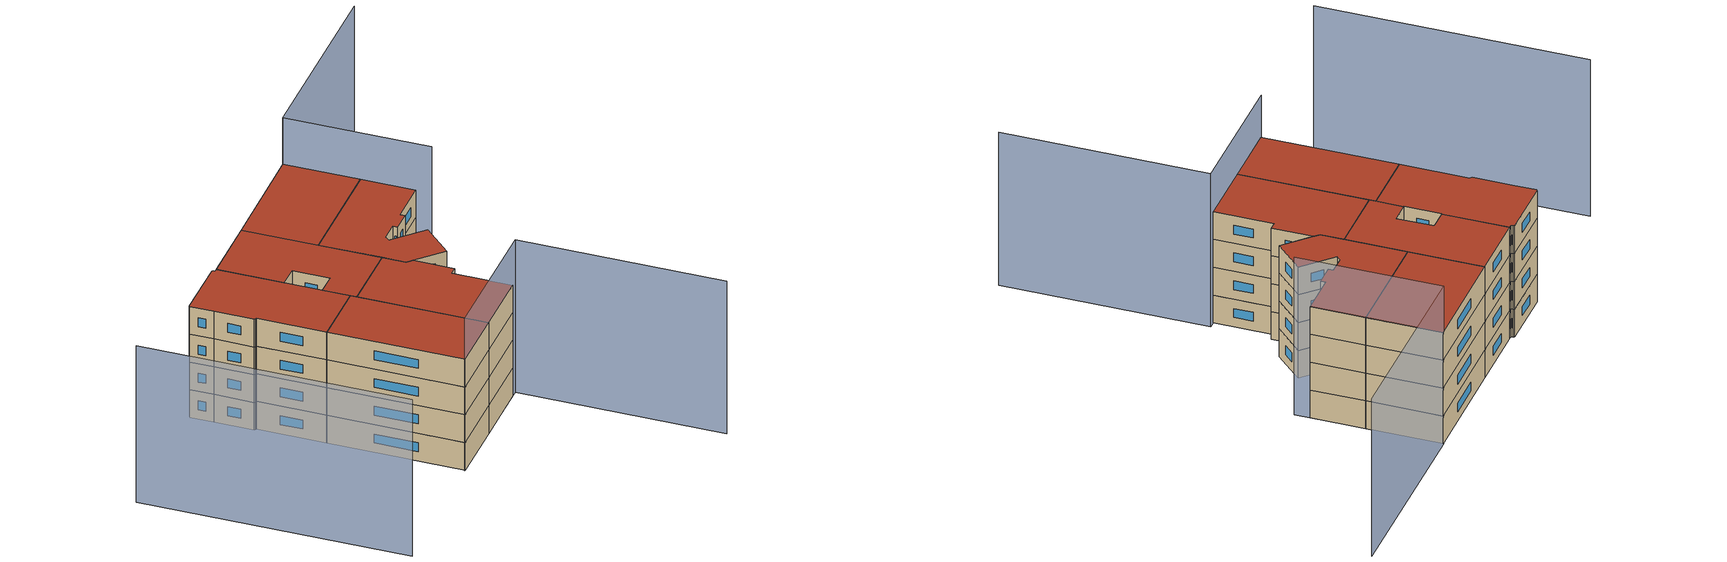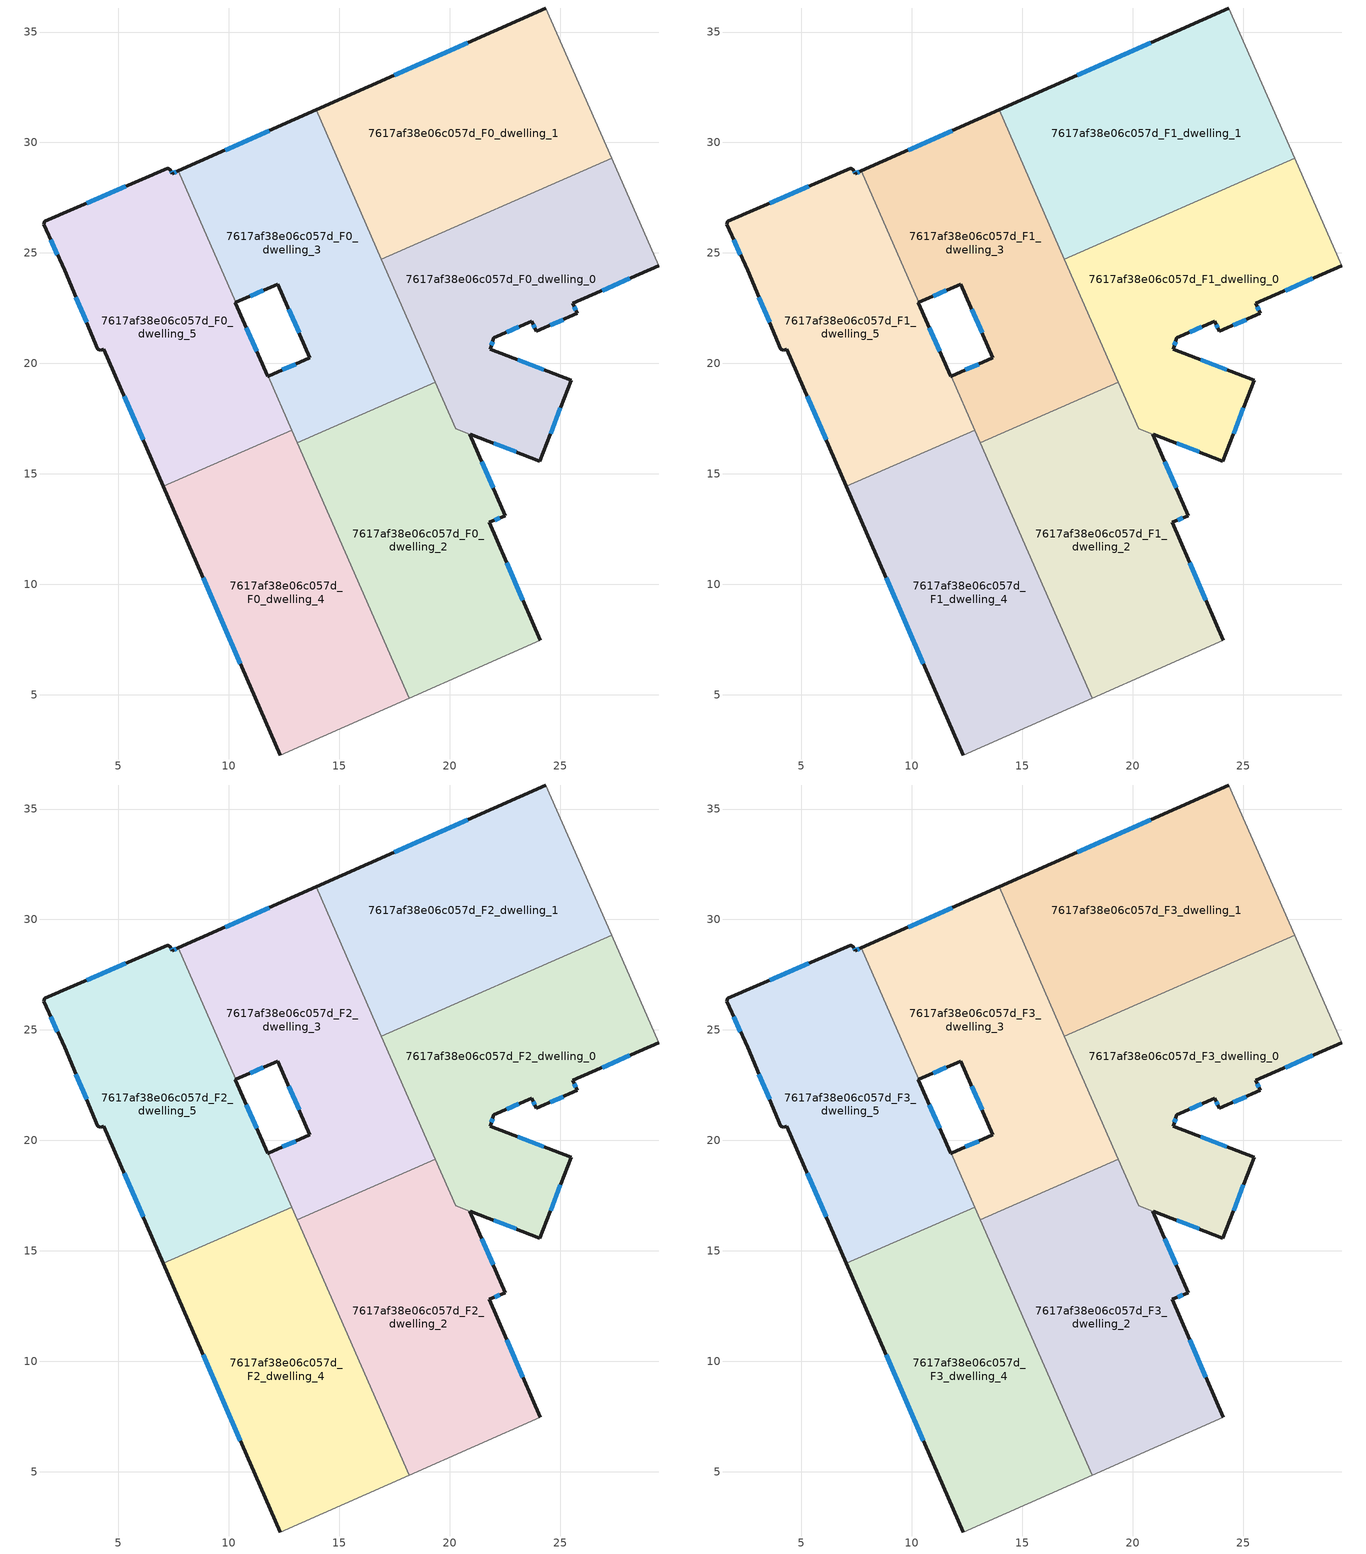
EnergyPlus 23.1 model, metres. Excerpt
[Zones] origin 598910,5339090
7617af38e06c057d_F0_dwelling_0
 floor ground (EU_floor_Construction): 27.34,29.29 29.47,24.43 25.58,22.72 25.78,22.26 23.92,21.45 23.72,21.91 22,21.16 21.84,20.64 25.5,19.24 24.09,15.58 20.28,17.05 16.92,24.72 z0
 wall outside (EU_wall_Construction): 20.93,16.8 24.09,15.58 25.5,19.24 21.84,20.64 22,21.16 23.72,21.91 23.92,21.45 25.78,22.26 25.58,22.72 29.47,24.43 z0:3
 wall adiabatic (EU_wall_Construction): 29.47,24.43 27.34,29.29 z0:3
 wall to 7617af38e06c057d_F0_dwelling_1 (EU_wall_Construction): 27.34,29.29 16.92,24.72 z0:3
 wall to 7617af38e06c057d_F0_dwelling_2 (EU_wall_Construction): 19.36,19.15 20.27,17.05 20.92,16.8 z0:3
 wall to 7617af38e06c057d_F0_dwelling_3 (EU_wall_Construction): 16.92,24.72 19.36,19.15 z0:3
 window (EU_Window_Construction): 26.9,23.3 28.14,23.85 / 25.71,22.42 25.65,22.56 / 24.55,21.73 25.14,21.99 / 23.79,21.75 23.85,21.61 / 22.58,21.41 23.14,21.65 / 21.9,20.82 21.94,20.98 / 24.26,19.72 23.09,20.17 / 24.57,16.83 25.02,18 / 22.01,16.38 23.02,16 z1.02:1.98
7617af38e06c057d_F0_dwelling_1
 floor ground (EU_floor_Construction): 24.36,36.09 27.34,29.29 16.92,24.72 13.96,31.47 z0
 wall outside (EU_wall_Construction): 24.36,36.09 13.96,31.47 z0:3
 wall adiabatic (EU_wall_Construction): 27.34,29.29 24.36,36.09 z0:3
 wall to 7617af38e06c057d_F0_dwelling_3 (EU_wall_Construction): 13.96,31.47 16.92,24.72 z0:3
 window (EU_Window_Construction): 20.82,34.52 17.5,33.04 z1.02:1.98
7617af38e06c057d_F0_dwelling_2
 floor ground (EU_floor_Construction): 20.92,16.8 22.52,13.12 21.79,12.8 24.11,7.47 18.17,4.85 13.11,16.41 19.36,19.14 20.28,17.05 z0
 wall outside (EU_wall_Construction): 24.11,7.47 21.79,12.8 22.52,13.12 20.92,16.8 z0:3
 wall adiabatic (EU_wall_Construction): 18.17,4.85 24.11,7.47 z0:3
 wall to 7617af38e06c057d_F0_dwelling_3 (EU_wall_Construction): 19.36,19.14 13.11,16.41 z0:3
 wall to 7617af38e06c057d_F0_dwelling_4 (EU_wall_Construction): 13.11,16.41 18.17,4.85 z0:3
 window (EU_Window_Construction): 21.97,14.37 21.46,15.55 / 22.04,12.91 22.27,13.01 / 23.32,9.28 22.58,10.99 z1.02:1.98
7617af38e06c057d_F0_dwelling_3
 floor ground (EU_floor_Construction): 13.96,31.47 19.36,19.14 13.11,16.41 11.79,19.43 13.68,20.25 12.22,23.59 10.33,22.76 7.72,28.71 z0
 wall outside (EU_wall_Construction): 10.33,22.76 12.22,23.59 13.68,20.25 11.79,19.43 / 13.96,31.47 7.72,28.71 z0:3
 wall to 7617af38e06c057d_F0_dwelling_5 (EU_wall_Construction): 7.72,28.71 10.33,22.76 / 11.79,19.43 12.86,16.98 z0:3
 wall to 7617af38e06c057d_F0_dwelling_4 (EU_wall_Construction): 12.86,16.98 13.11,16.41 z0:3
 window (EU_Window_Construction): 10.97,23.04 11.58,23.31 / 11.84,30.53 9.84,29.65 / 13.04,19.97 12.43,19.71 / 12.72,22.45 13.19,21.39 z1.02:1.98
7617af38e06c057d_F0_dwelling_4
 floor ground (EU_floor_Construction): 12.85,16.98 18.17,4.85 12.34,2.28 7.05,14.44 z0
 wall outside (EU_wall_Construction): 7.05,14.44 12.34,2.28 z0:3
 wall adiabatic (EU_wall_Construction): 12.34,2.28 18.17,4.85 z0:3
 wall to 7617af38e06c057d_F0_dwelling_5 (EU_wall_Construction): 12.85,16.98 7.05,14.44 z0:3
 window (EU_Window_Construction): 8.85,10.3 10.54,6.42 z1.02:1.98
7617af38e06c057d_F0_dwelling_5
 floor ground (EU_floor_Construction): 7.72,28.71 10.33,22.76 10.31,22.75 11.77,19.42 11.79,19.43 12.85,16.98 7.05,14.44 4.35,20.63 4.22,20.6 4.09,20.65 2.57,24.21 1.64,26.3 1.68,26.43 7.24,28.83 7.37,28.77 7.45,28.59 z0
 wall outside (EU_wall_Construction): 7.72,28.71 7.45,28.59 7.37,28.77 7.24,28.83 1.68,26.43 1.64,26.3 2.57,24.21 4.09,20.65 4.22,20.6 4.35,20.63 7.05,14.44 / 11.79,19.43 11.77,19.42 10.31,22.75 10.33,22.76 z0:3
 window (EU_Window_Construction): 3.09,23 3.57,21.86 / 1.95,25.59 2.26,24.92 / 5.35,28.02 3.57,27.25 / 7.42,28.65 7.4,28.71 / 7.63,28.67 7.54,28.63 / 11.27,20.55 10.81,21.62 / 5.27,18.53 6.13,16.55 z1.02:1.98
7617af38e06c057d_F1_dwelling_0
 floor to 7617af38e06c057d_F0_dwelling_0 (EU_floor_Construction): 27.34,29.29 29.47,24.43 25.58,22.72 25.78,22.26 23.92,21.45 23.72,21.91 22,21.16 21.84,20.64 25.5,19.24 24.09,15.58 20.27,17.05 16.92,24.72 z3
 wall outside (EU_wall_Construction): 20.93,16.8 24.09,15.58 25.5,19.24 21.84,20.64 22,21.16 23.72,21.91 23.92,21.45 25.78,22.26 25.58,22.72 29.47,24.43 z3:6
 wall adiabatic (EU_wall_Construction): 29.47,24.43 27.34,29.29 z3:6
 wall to 7617af38e06c057d_F1_dwelling_1 (EU_wall_Construction): 27.34,29.29 16.92,24.72 z3:6
 wall to 7617af38e06c057d_F1_dwelling_2 (EU_wall_Construction): 19.36,19.15 20.27,17.05 20.92,16.8 z3:6
 wall to 7617af38e06c057d_F1_dwelling_3 (EU_wall_Construction): 16.92,24.72 19.36,19.15 z3:6
 window (EU_Window_Construction): 26.9,23.3 28.14,23.85 / 25.71,22.42 25.65,22.56 / 24.55,21.73 25.14,21.99 / 23.79,21.75 23.85,21.61 / 22.58,21.41 23.14,21.65 / 21.9,20.82 21.94,20.98 / 24.26,19.72 23.09,20.17 / 24.57,16.83 25.02,18 / 22.01,16.38 23.02,16 z4.02:4.98
7617af38e06c057d_F1_dwelling_1
 floor to 7617af38e06c057d_F0_dwelling_1 (EU_floor_Construction): 24.36,36.09 27.34,29.29 16.92,24.72 13.96,31.47 z3
 wall outside (EU_wall_Construction): 24.36,36.09 13.96,31.47 z3:6
 wall adiabatic (EU_wall_Construction): 27.34,29.29 24.36,36.09 z3:6
 wall to 7617af38e06c057d_F1_dwelling_3 (EU_wall_Construction): 13.96,31.47 16.92,24.72 z3:6
 window (EU_Window_Construction): 20.82,34.52 17.5,33.04 z4.02:4.98
7617af38e06c057d_F1_dwelling_2
 floor to 7617af38e06c057d_F0_dwelling_2 (EU_floor_Construction): 20.92,16.8 22.51,13.12 21.79,12.8 24.11,7.47 18.17,4.85 13.11,16.41 19.36,19.14 20.27,17.05 z3
 wall outside (EU_wall_Construction): 24.11,7.47 21.79,12.8 22.52,13.12 20.92,16.8 z3:6
 wall adiabatic (EU_wall_Construction): 18.17,4.85 24.11,7.47 z3:6
 wall to 7617af38e06c057d_F1_dwelling_3 (EU_wall_Construction): 19.36,19.14 13.11,16.41 z3:6
 wall to 7617af38e06c057d_F1_dwelling_4 (EU_wall_Construction): 13.11,16.41 18.17,4.85 z3:6
 window (EU_Window_Construction): 21.97,14.37 21.46,15.55 / 22.04,12.91 22.27,13.01 / 23.32,9.28 22.58,10.99 z4.02:4.98
7617af38e06c057d_F1_dwelling_3
 floor to 7617af38e06c057d_F0_dwelling_3 (EU_floor_Construction): 13.96,31.47 19.36,19.14 13.11,16.41 11.78,19.43 13.68,20.25 12.22,23.59 10.33,22.76 7.72,28.71 z3
 wall outside (EU_wall_Construction): 10.33,22.76 12.22,23.59 13.68,20.25 11.79,19.43 / 13.96,31.47 7.72,28.71 z3:6
 wall to 7617af38e06c057d_F1_dwelling_5 (EU_wall_Construction): 7.72,28.71 10.33,22.76 / 11.79,19.43 12.86,16.98 z3:6
 wall to 7617af38e06c057d_F1_dwelling_4 (EU_wall_Construction): 12.86,16.98 13.11,16.41 z3:6
 window (EU_Window_Construction): 10.97,23.04 11.58,23.31 / 11.84,30.53 9.84,29.65 / 13.04,19.97 12.43,19.71 / 12.72,22.45 13.19,21.39 z4.02:4.98
7617af38e06c057d_F1_dwelling_4
 floor to 7617af38e06c057d_F0_dwelling_4 (EU_floor_Construction): 12.85,16.98 18.17,4.85 12.34,2.28 7.05,14.44 z3
 wall outside (EU_wall_Construction): 7.05,14.44 12.34,2.28 z3:6
 wall adiabatic (EU_wall_Construction): 12.34,2.28 18.17,4.85 z3:6
 wall to 7617af38e06c057d_F1_dwelling_5 (EU_wall_Construction): 12.85,16.98 7.05,14.44 z3:6
 window (EU_Window_Construction): 8.85,10.3 10.54,6.42 z4.02:4.98
7617af38e06c057d_F1_dwelling_5
 floor to 7617af38e06c057d_F0_dwelling_5 (EU_floor_Construction): 7.72,28.71 10.33,22.76 10.31,22.75 11.77,19.42 11.78,19.43 12.85,16.98 7.05,14.44 4.35,20.63 4.22,20.6 4.09,20.65 2.57,24.21 1.63,26.3 1.68,26.43 7.24,28.83 7.37,28.77 7.45,28.59 z3
 wall outside (EU_wall_Construction): 7.72,28.71 7.45,28.59 7.37,28.77 7.24,28.83 1.68,26.43 1.64,26.3 2.57,24.21 4.09,20.65 4.22,20.6 4.35,20.63 7.05,14.44 / 11.79,19.43 11.77,19.42 10.31,22.75 10.33,22.76 z3:6
 window (EU_Window_Construction): 3.09,23 3.57,21.86 / 1.95,25.59 2.26,24.92 / 5.35,28.02 3.57,27.25 / 7.42,28.65 7.4,28.71 / 7.63,28.67 7.54,28.63 / 11.27,20.55 10.81,21.62 / 5.27,18.53 6.13,16.55 z4.02:4.98
7617af38e06c057d_F2_dwelling_0
 floor to 7617af38e06c057d_F1_dwelling_0 (EU_floor_Construction): 27.34,29.29 29.47,24.43 25.58,22.72 25.78,22.26 23.92,21.45 23.72,21.91 22,21.16 21.84,20.64 25.5,19.24 24.09,15.58 20.27,17.05 16.92,24.72 z6
 wall outside (EU_wall_Construction): 20.93,16.8 24.09,15.58 25.5,19.24 21.84,20.64 22,21.16 23.72,21.91 23.92,21.45 25.78,22.26 25.58,22.72 29.47,24.43 z6:9
 wall adiabatic (EU_wall_Construction): 29.47,24.43 27.34,29.29 z6:9
 wall to 7617af38e06c057d_F2_dwelling_1 (EU_wall_Construction): 27.34,29.29 16.92,24.72 z6:9
 wall to 7617af38e06c057d_F2_dwelling_2 (EU_wall_Construction): 19.36,19.15 20.27,17.05 20.92,16.8 z6:9
 wall to 7617af38e06c057d_F2_dwelling_3 (EU_wall_Construction): 16.92,24.72 19.36,19.15 z6:9
 window (EU_Window_Construction): 26.9,23.3 28.14,23.85 / 25.71,22.42 25.65,22.56 / 24.55,21.73 25.14,21.99 / 23.79,21.75 23.85,21.61 / 22.58,21.41 23.14,21.65 / 21.9,20.82 21.94,20.98 / 24.26,19.72 23.09,20.17 / 24.57,16.83 25.02,18 / 22.01,16.38 23.02,16 z7.02:7.98
7617af38e06c057d_F2_dwelling_1
 floor to 7617af38e06c057d_F1_dwelling_1 (EU_floor_Construction): 24.36,36.09 27.34,29.29 16.92,24.72 13.96,31.47 z6
 wall outside (EU_wall_Construction): 24.36,36.09 13.96,31.47 z6:9
 wall adiabatic (EU_wall_Construction): 27.34,29.29 24.36,36.09 z6:9
 wall to 7617af38e06c057d_F2_dwelling_3 (EU_wall_Construction): 13.96,31.47 16.92,24.72 z6:9
 window (EU_Window_Construction): 20.82,34.52 17.5,33.04 z7.02:7.98
7617af38e06c057d_F2_dwelling_2
 floor to 7617af38e06c057d_F1_dwelling_2 (EU_floor_Construction): 20.92,16.8 22.51,13.12 21.79,12.8 24.11,7.47 18.17,4.85 13.11,16.41 19.36,19.14 20.27,17.05 z6
 wall outside (EU_wall_Construction): 24.11,7.47 21.79,12.8 22.52,13.12 20.92,16.8 z6:9
 wall adiabatic (EU_wall_Construction): 18.17,4.85 24.11,7.47 z6:9
 wall to 7617af38e06c057d_F2_dwelling_3 (EU_wall_Construction): 19.36,19.14 13.11,16.41 z6:9
 wall to 7617af38e06c057d_F2_dwelling_4 (EU_wall_Construction): 13.11,16.41 18.17,4.85 z6:9
 window (EU_Window_Construction): 21.97,14.37 21.46,15.55 / 22.04,12.91 22.27,13.01 / 23.32,9.28 22.58,10.99 z7.02:7.98
7617af38e06c057d_F2_dwelling_3
 floor to 7617af38e06c057d_F1_dwelling_3 (EU_floor_Construction): 13.96,31.47 19.36,19.14 13.11,16.41 11.78,19.43 13.68,20.25 12.22,23.59 10.33,22.76 7.72,28.71 z6
 wall outside (EU_wall_Construction): 10.33,22.76 12.22,23.59 13.68,20.25 11.79,19.43 / 13.96,31.47 7.72,28.71 z6:9
 wall to 7617af38e06c057d_F2_dwelling_5 (EU_wall_Construction): 7.72,28.71 10.33,22.76 / 11.79,19.43 12.86,16.98 z6:9
 wall to 7617af38e06c057d_F2_dwelling_4 (EU_wall_Construction): 12.86,16.98 13.11,16.41 z6:9
 window (EU_Window_Construction): 10.97,23.04 11.58,23.31 / 11.84,30.53 9.84,29.65 / 13.04,19.97 12.43,19.71 / 12.72,22.45 13.19,21.39 z7.02:7.98
7617af38e06c057d_F2_dwelling_4
 floor to 7617af38e06c057d_F1_dwelling_4 (EU_floor_Construction): 12.85,16.98 18.17,4.85 12.34,2.28 7.05,14.44 z6
 wall outside (EU_wall_Construction): 7.05,14.44 12.34,2.28 z6:9
 wall adiabatic (EU_wall_Construction): 12.34,2.28 18.17,4.85 z6:9
 wall to 7617af38e06c057d_F2_dwelling_5 (EU_wall_Construction): 12.85,16.98 7.05,14.44 z6:9
 window (EU_Window_Construction): 8.85,10.3 10.54,6.42 z7.02:7.98
7617af38e06c057d_F2_dwelling_5
 floor to 7617af38e06c057d_F1_dwelling_5 (EU_floor_Construction): 7.72,28.71 10.33,22.76 10.31,22.75 11.77,19.42 11.78,19.43 12.85,16.98 7.05,14.44 4.35,20.63 4.22,20.6 4.09,20.65 2.57,24.21 1.63,26.3 1.68,26.43 7.24,28.83 7.37,28.77 7.45,28.59 z6
 wall outside (EU_wall_Construction): 7.72,28.71 7.45,28.59 7.37,28.77 7.24,28.83 1.68,26.43 1.64,26.3 2.57,24.21 4.09,20.65 4.22,20.6 4.35,20.63 7.05,14.44 / 11.79,19.43 11.77,19.42 10.31,22.75 10.33,22.76 z6:9
 window (EU_Window_Construction): 3.09,23 3.57,21.86 / 1.95,25.59 2.26,24.92 / 5.35,28.02 3.57,27.25 / 7.42,28.65 7.4,28.71 / 7.63,28.67 7.54,28.63 / 11.27,20.55 10.81,21.62 / 5.27,18.53 6.13,16.55 z7.02:7.98
7617af38e06c057d_F3_dwelling_0
 floor to 7617af38e06c057d_F2_dwelling_0 (EU_floor_Construction): 27.34,29.29 29.47,24.43 25.58,22.72 25.78,22.26 23.92,21.45 23.72,21.91 22,21.16 21.84,20.64 25.5,19.24 24.09,15.58 20.27,17.05 16.92,24.72 z9
 wall outside (EU_wall_Construction): 20.93,16.8 24.09,15.58 25.5,19.24 21.84,20.64 22,21.16 23.72,21.91 23.92,21.45 25.78,22.26 25.58,22.72 29.47,24.43 z9:12
 wall adiabatic (EU_wall_Construction): 29.47,24.43 27.34,29.29 z9:12
 wall to 7617af38e06c057d_F3_dwelling_1 (EU_wall_Construction): 27.34,29.29 16.92,24.72 z9:12
 wall to 7617af38e06c057d_F3_dwelling_2 (EU_wall_Construction): 19.36,19.15 20.27,17.05 20.92,16.8 z9:12
 wall to 7617af38e06c057d_F3_dwelling_3 (EU_wall_Construction): 16.92,24.72 19.36,19.15 z9:12
 window (EU_Window_Construction): 26.9,23.3 28.14,23.85 / 25.71,22.42 25.65,22.56 / 24.55,21.73 25.14,21.99 / 23.79,21.75 23.85,21.61 / 22.58,21.41 23.14,21.65 / 21.9,20.82 21.94,20.98 / 24.26,19.72 23.09,20.17 / 24.57,16.83 25.02,18 / 22.01,16.38 23.02,16 z10.02:10.98
 roof outside (EU_roof_Construction): 24.09,15.58 25.5,19.24 21.84,20.64 22,21.16 23.72,21.91 23.92,21.45 25.78,22.26 25.58,22.72 29.47,24.43 27.34,29.29 16.92,24.72 20.27,17.05 z12
7617af38e06c057d_F3_dwelling_1
 floor to 7617af38e06c057d_F2_dwelling_1 (EU_floor_Construction): 24.36,36.09 27.34,29.29 16.92,24.72 13.96,31.47 z9
 wall outside (EU_wall_Construction): 24.36,36.09 13.96,31.47 z9:12
 wall adiabatic (EU_wall_Construction): 27.34,29.29 24.36,36.09 z9:12
 wall to 7617af38e06c057d_F3_dwelling_3 (EU_wall_Construction): 13.96,31.47 16.92,24.72 z9:12
 window (EU_Window_Construction): 20.82,34.52 17.5,33.04 z10.02:10.98
 roof outside (EU_roof_Construction): 27.34,29.29 24.36,36.09 13.96,31.47 16.92,24.72 z12
7617af38e06c057d_F3_dwelling_2
 floor to 7617af38e06c057d_F2_dwelling_2 (EU_floor_Construction): 20.92,16.8 22.51,13.12 21.79,12.8 24.11,7.47 18.17,4.85 13.11,16.41 19.36,19.14 20.27,17.05 z9
 wall outside (EU_wall_Construction): 24.11,7.47 21.79,12.8 22.52,13.12 20.92,16.8 z9:12
 wall adiabatic (EU_wall_Construction): 18.17,4.85 24.11,7.47 z9:12
 wall to 7617af38e06c057d_F3_dwelling_3 (EU_wall_Construction): 19.36,19.14 13.11,16.41 z9:12
 wall to 7617af38e06c057d_F3_dwelling_4 (EU_wall_Construction): 13.11,16.41 18.17,4.85 z9:12
 window (EU_Window_Construction): 21.97,14.37 21.46,15.55 / 22.04,12.91 22.27,13.01 / 23.32,9.28 22.58,10.99 z10.02:10.98
 roof outside (EU_roof_Construction): 24.11,7.47 21.79,12.8 22.52,13.12 20.92,16.8 20.28,17.05 19.36,19.14 13.11,16.41 18.17,4.85 z12
7617af38e06c057d_F3_dwelling_3
 floor to 7617af38e06c057d_F2_dwelling_3 (EU_floor_Construction): 13.96,31.47 19.36,19.14 13.11,16.41 11.78,19.43 13.68,20.25 12.22,23.59 10.33,22.76 7.72,28.71 z9
 wall outside (EU_wall_Construction): 10.33,22.76 12.22,23.59 13.68,20.25 11.79,19.43 / 13.96,31.47 7.72,28.71 z9:12
 wall to 7617af38e06c057d_F3_dwelling_5 (EU_wall_Construction): 7.72,28.71 10.33,22.76 / 11.79,19.43 12.86,16.98 z9:12
 wall to 7617af38e06c057d_F3_dwelling_4 (EU_wall_Construction): 12.86,16.98 13.11,16.41 z9:12
 window (EU_Window_Construction): 10.97,23.04 11.58,23.31 / 11.84,30.53 9.84,29.65 / 13.04,19.97 12.43,19.71 / 12.72,22.45 13.19,21.39 z10.02:10.98
 roof outside (EU_roof_Construction): 19.36,19.14 13.96,31.47 7.72,28.71 10.33,22.76 12.22,23.59 13.68,20.25 11.79,19.43 13.11,16.41 z12
7617af38e06c057d_F3_dwelling_4
 floor to 7617af38e06c057d_F2_dwelling_4 (EU_floor_Construction): 12.85,16.98 18.17,4.85 12.34,2.28 7.05,14.44 z9
 wall outside (EU_wall_Construction): 7.05,14.44 12.34,2.28 z9:12
 wall adiabatic (EU_wall_Construction): 12.34,2.28 18.17,4.85 z9:12
 wall to 7617af38e06c057d_F3_dwelling_5 (EU_wall_Construction): 12.85,16.98 7.05,14.44 z9:12
 window (EU_Window_Construction): 8.85,10.3 10.54,6.42 z10.02:10.98
 roof outside (EU_roof_Construction): 18.17,4.85 12.85,16.98 7.05,14.44 12.34,2.28 z12
7617af38e06c057d_F3_dwelling_5
 floor to 7617af38e06c057d_F2_dwelling_5 (EU_floor_Construction): 7.72,28.71 10.33,22.76 10.31,22.75 11.77,19.42 11.78,19.43 12.85,16.98 7.05,14.44 4.35,20.63 4.22,20.6 4.09,20.65 2.57,24.21 1.63,26.3 1.68,26.43 7.24,28.83 7.37,28.77 7.45,28.59 z9
 wall outside (EU_wall_Construction): 7.72,28.71 7.45,28.59 7.37,28.77 7.24,28.83 1.68,26.43 1.64,26.3 2.57,24.21 4.09,20.65 4.22,20.6 4.35,20.63 7.05,14.44 / 11.79,19.43 11.77,19.42 10.31,22.75 10.33,22.76 z9:12
 window (EU_Window_Construction): 3.09,23 3.57,21.86 / 1.95,25.59 2.26,24.92 / 5.35,28.02 3.57,27.25 / 7.42,28.65 7.4,28.71 / 7.63,28.67 7.54,28.63 / 11.27,20.55 10.81,21.62 / 5.27,18.53 6.13,16.55 z10.02:10.98
 roof outside (EU_roof_Construction): 12.85,16.98 11.79,19.43 11.77,19.42 10.31,22.75 10.33,22.76 7.72,28.71 7.45,28.59 7.37,28.77 7.24,28.83 1.68,26.43 1.64,26.3 2.57,24.21 4.09,20.65 4.22,20.6 4.35,20.63 7.05,14.44 z12
shading: -11.75,20.4 -1.16,-3.78 z0:16.9; 12.26,2.28 24.7,7.72 / 24.7,7.72 32.81,-10.84 z0:16.5; 30.07,23.05 24.35,36.11 / 24.35,36.11 42.12,43.89 z0:17
[Building]
EU S2 Campaign: North Axis=0; Terrain=City; Solar Distribution=FullExterior
[Site:Location]
Vienna: Latitude=48; Longitude=16.5; Time Zone=1; Elevation=183
[SizingPeriod:WeatherFileDays]
AnnualSizingPeriod: Begin Month=1; Begin Day of Month=1; End Month=12; End Day of Month=31; Day of Week for Start Day=Monday; Use Weather File Daylight Saving Period=No; Use Weather File Rain and Snow Indicators=No
[MATERIAL]
EU_InternalMass_Material: Roughness=MediumRough; Thickness=0.1; Conductivity=1; Density=1800; Specific Heat=900; Thermal Absorptance=0.9; Solar Absorptance=0.7; Visible Absorptance=0.7
[MATERIAL:NOMASS] Roughness=MediumRough; Thermal Absorptance=0.9; Solar Absorptance=0.7; Visible Absorptance=0.7
Name | Thermal Resistance
EU_wall_NoMass | 0.942466
EU_roof_NoMass | 0.551687
EU_floor_NoMass | 0.66527
[WINDOWMATERIAL:SIMPLEGLAZINGSYSTEM]
EU_Window_SimpleGlazing: UFactor=2.03367; Solar Heat Gain Coefficient=0.65; Visible Transmittance=0.65
[CONSTRUCTION]
EU_wall_Construction: EU_wall_NoMass
EU_roof_Construction: EU_roof_NoMass
EU_floor_Construction: EU_floor_NoMass
EU_Window_Construction: EU_Window_SimpleGlazing
EU_InternalMass_Construction: EU_InternalMass_Material
[ZONE] Type=1; Multiplier=1; Ceiling Height=autocalculate; Floor Area=autocalculate; Part of Total Floor Area=Yes
Name | Volume
7617af38e06c057d_F0_dwelling_0 | 246.423
7617af38e06c057d_F1_dwelling_0; 7617af38e06c057d_F2_dwelling_0; 7617af38e06c057d_F3_dwelling_0 | 246.425
7617af38e06c057d_F0_dwelling_1; 7617af38e06c057d_F1_dwelling_1; 7617af38e06c057d_F2_dwelling_1; 7617af38e06c057d_F3_dwelling_1 | 252.634
7617af38e06c057d_F0_dwelling_2 | 258.826
7617af38e06c057d_F1_dwelling_2; 7617af38e06c057d_F2_dwelling_2; 7617af38e06c057d_F3_dwelling_2 | 258.825
7617af38e06c057d_F0_dwelling_3 | 252.591
7617af38e06c057d_F1_dwelling_3; 7617af38e06c057d_F2_dwelling_3; 7617af38e06c057d_F3_dwelling_3 | 252.59
7617af38e06c057d_F0_dwelling_4 | 252.611
7617af38e06c057d_F1_dwelling_4; 7617af38e06c057d_F2_dwelling_4; 7617af38e06c057d_F3_dwelling_4 | 252.609
7617af38e06c057d_F0_dwelling_5 | 252.612
7617af38e06c057d_F1_dwelling_5; 7617af38e06c057d_F2_dwelling_5; 7617af38e06c057d_F3_dwelling_5 | 252.614
[INTERNALMASS] Construction=EU_InternalMass_Construction
Name | Zone or ZoneList | Surface Area
7617af38e06c057d_F0_dwelling_0_EU_InternalMass | 7617af38e06c057d_F0_dwelling_0 | 82.141
7617af38e06c057d_F0_dwelling_1_EU_InternalMass | 7617af38e06c057d_F0_dwelling_1 | 84.2111
7617af38e06c057d_F0_dwelling_2_EU_InternalMass | 7617af38e06c057d_F0_dwelling_2 | 86.2778
7617af38e06c057d_F0_dwelling_3_EU_InternalMass | 7617af38e06c057d_F0_dwelling_3 | 84.1971
7617af38e06c057d_F0_dwelling_4_EU_InternalMass | 7617af38e06c057d_F0_dwelling_4 | 84.2034
7617af38e06c057d_F0_dwelling_5_EU_InternalMass | 7617af38e06c057d_F0_dwelling_5 | 84.2044
7617af38e06c057d_F1_dwelling_0_EU_InternalMass | 7617af38e06c057d_F1_dwelling_0 | 82.141
7617af38e06c057d_F1_dwelling_1_EU_InternalMass | 7617af38e06c057d_F1_dwelling_1 | 84.2111
7617af38e06c057d_F1_dwelling_2_EU_InternalMass | 7617af38e06c057d_F1_dwelling_2 | 86.2778
7617af38e06c057d_F1_dwelling_3_EU_InternalMass | 7617af38e06c057d_F1_dwelling_3 | 84.1971
7617af38e06c057d_F1_dwelling_4_EU_InternalMass | 7617af38e06c057d_F1_dwelling_4 | 84.2034
7617af38e06c057d_F1_dwelling_5_EU_InternalMass | 7617af38e06c057d_F1_dwelling_5 | 84.2044
7617af38e06c057d_F2_dwelling_0_EU_InternalMass | 7617af38e06c057d_F2_dwelling_0 | 82.141
7617af38e06c057d_F2_dwelling_1_EU_InternalMass | 7617af38e06c057d_F2_dwelling_1 | 84.2111
7617af38e06c057d_F2_dwelling_2_EU_InternalMass | 7617af38e06c057d_F2_dwelling_2 | 86.2778
7617af38e06c057d_F2_dwelling_3_EU_InternalMass | 7617af38e06c057d_F2_dwelling_3 | 84.1971
7617af38e06c057d_F2_dwelling_4_EU_InternalMass | 7617af38e06c057d_F2_dwelling_4 | 84.2034
7617af38e06c057d_F2_dwelling_5_EU_InternalMass | 7617af38e06c057d_F2_dwelling_5 | 84.2044
7617af38e06c057d_F3_dwelling_0_EU_InternalMass | 7617af38e06c057d_F3_dwelling_0 | 82.141
7617af38e06c057d_F3_dwelling_1_EU_InternalMass | 7617af38e06c057d_F3_dwelling_1 | 84.2111
7617af38e06c057d_F3_dwelling_2_EU_InternalMass | 7617af38e06c057d_F3_dwelling_2 | 86.2778
7617af38e06c057d_F3_dwelling_3_EU_InternalMass | 7617af38e06c057d_F3_dwelling_3 | 84.1971
7617af38e06c057d_F3_dwelling_4_EU_InternalMass | 7617af38e06c057d_F3_dwelling_4 | 84.2034
7617af38e06c057d_F3_dwelling_5_EU_InternalMass | 7617af38e06c057d_F3_dwelling_5 | 84.2044
[OTHEREQUIPMENT] Fuel Type=Electricity; Design Level Calculation Method=Watts/Area; Power per Zone Floor Area=1; Fraction Latent=0; Fraction Radiant=0; Fraction Lost=0; Carbon Dioxide Generation Rate=0; EndUse Subcategory=EU_Step8_InternalGains
Name | Zone or ZoneList or Space or SpaceList | Schedule
EU_Step8_InternalGain_7617af38e06c057d_F0_dwelling_0_f000 | 7617af38e06c057d_F0_dwelling_0 | EU_Step8_GainSchedule_7617af38e06c057d_F0_dwelling_0_f000
EU_Step8_InternalGain_7617af38e06c057d_F0_dwelling_1_f000 | 7617af38e06c057d_F0_dwelling_1 | EU_Step8_GainSchedule_7617af38e06c057d_F0_dwelling_1_f000
EU_Step8_InternalGain_7617af38e06c057d_F0_dwelling_2_f000 | 7617af38e06c057d_F0_dwelling_2 | EU_Step8_GainSchedule_7617af38e06c057d_F0_dwelling_2_f000
EU_Step8_InternalGain_7617af38e06c057d_F0_dwelling_3_f000 | 7617af38e06c057d_F0_dwelling_3 | EU_Step8_GainSchedule_7617af38e06c057d_F0_dwelling_3_f000
EU_Step8_InternalGain_7617af38e06c057d_F0_dwelling_4_f000 | 7617af38e06c057d_F0_dwelling_4 | EU_Step8_GainSchedule_7617af38e06c057d_F0_dwelling_4_f000
EU_Step8_InternalGain_7617af38e06c057d_F0_dwelling_5_f000 | 7617af38e06c057d_F0_dwelling_5 | EU_Step8_GainSchedule_7617af38e06c057d_F0_dwelling_5_f000
EU_Step8_InternalGain_7617af38e06c057d_F1_dwelling_0_f000 | 7617af38e06c057d_F1_dwelling_0 | EU_Step8_GainSchedule_7617af38e06c057d_F1_dwelling_0_f000
EU_Step8_InternalGain_7617af38e06c057d_F1_dwelling_1_f000 | 7617af38e06c057d_F1_dwelling_1 | EU_Step8_GainSchedule_7617af38e06c057d_F1_dwelling_1_f000
EU_Step8_InternalGain_7617af38e06c057d_F1_dwelling_2_f000 | 7617af38e06c057d_F1_dwelling_2 | EU_Step8_GainSchedule_7617af38e06c057d_F1_dwelling_2_f000
EU_Step8_InternalGain_7617af38e06c057d_F1_dwelling_3_f000 | 7617af38e06c057d_F1_dwelling_3 | EU_Step8_GainSchedule_7617af38e06c057d_F1_dwelling_3_f000
EU_Step8_InternalGain_7617af38e06c057d_F1_dwelling_4_f000 | 7617af38e06c057d_F1_dwelling_4 | EU_Step8_GainSchedule_7617af38e06c057d_F1_dwelling_4_f000
EU_Step8_InternalGain_7617af38e06c057d_F1_dwelling_5_f000 | 7617af38e06c057d_F1_dwelling_5 | EU_Step8_GainSchedule_7617af38e06c057d_F1_dwelling_5_f000
EU_Step8_InternalGain_7617af38e06c057d_F2_dwelling_0_f000 | 7617af38e06c057d_F2_dwelling_0 | EU_Step8_GainSchedule_7617af38e06c057d_F2_dwelling_0_f000
EU_Step8_InternalGain_7617af38e06c057d_F2_dwelling_1_f000 | 7617af38e06c057d_F2_dwelling_1 | EU_Step8_GainSchedule_7617af38e06c057d_F2_dwelling_1_f000
EU_Step8_InternalGain_7617af38e06c057d_F2_dwelling_2_f000 | 7617af38e06c057d_F2_dwelling_2 | EU_Step8_GainSchedule_7617af38e06c057d_F2_dwelling_2_f000
EU_Step8_InternalGain_7617af38e06c057d_F2_dwelling_3_f000 | 7617af38e06c057d_F2_dwelling_3 | EU_Step8_GainSchedule_7617af38e06c057d_F2_dwelling_3_f000
EU_Step8_InternalGain_7617af38e06c057d_F2_dwelling_4_f000 | 7617af38e06c057d_F2_dwelling_4 | EU_Step8_GainSchedule_7617af38e06c057d_F2_dwelling_4_f000
EU_Step8_InternalGain_7617af38e06c057d_F2_dwelling_5_f000 | 7617af38e06c057d_F2_dwelling_5 | EU_Step8_GainSchedule_7617af38e06c057d_F2_dwelling_5_f000
EU_Step8_InternalGain_7617af38e06c057d_F3_dwelling_0_f000 | 7617af38e06c057d_F3_dwelling_0 | EU_Step8_GainSchedule_7617af38e06c057d_F3_dwelling_0_f000
EU_Step8_InternalGain_7617af38e06c057d_F3_dwelling_1_f000 | 7617af38e06c057d_F3_dwelling_1 | EU_Step8_GainSchedule_7617af38e06c057d_F3_dwelling_1_f000
EU_Step8_InternalGain_7617af38e06c057d_F3_dwelling_2_f000 | 7617af38e06c057d_F3_dwelling_2 | EU_Step8_GainSchedule_7617af38e06c057d_F3_dwelling_2_f000
EU_Step8_InternalGain_7617af38e06c057d_F3_dwelling_3_f000 | 7617af38e06c057d_F3_dwelling_3 | EU_Step8_GainSchedule_7617af38e06c057d_F3_dwelling_3_f000
EU_Step8_InternalGain_7617af38e06c057d_F3_dwelling_4_f000 | 7617af38e06c057d_F3_dwelling_4 | EU_Step8_GainSchedule_7617af38e06c057d_F3_dwelling_4_f000
EU_Step8_InternalGain_7617af38e06c057d_F3_dwelling_5_f000 | 7617af38e06c057d_F3_dwelling_5 | EU_Step8_GainSchedule_7617af38e06c057d_F3_dwelling_5_f000
[ZONEVENTILATION:DESIGNFLOWRATE] Schedule=EU_AlwaysOn; Design Flow Rate Calculation Method=AirChanges/Hour; Air Changes per Hour=0.530523; Ventilation Type=Natural; Fan Pressure Rise=0; Fan Total Efficiency=1; Constant Term Coefficient=1; Temperature Term Coefficient=0; Velocity Term Coefficient=0; Velocity Squared Term Coefficient=0; Minimum Indoor Temperature=-100; Maximum Indoor Temperature=100; Delta Temperature=-100; Minimum Outdoor Temperature=-100; Maximum Outdoor Temperature=100; Maximum Wind Speed=40
Name | Zone or ZoneList or Space or SpaceList
EU_ConstantAir_7617af38e06c057d_F0_dwelling_0 | 7617af38e06c057d_F0_dwelling_0
EU_ConstantAir_7617af38e06c057d_F0_dwelling_1 | 7617af38e06c057d_F0_dwelling_1
EU_ConstantAir_7617af38e06c057d_F0_dwelling_2 | 7617af38e06c057d_F0_dwelling_2
EU_ConstantAir_7617af38e06c057d_F0_dwelling_3 | 7617af38e06c057d_F0_dwelling_3
EU_ConstantAir_7617af38e06c057d_F0_dwelling_4 | 7617af38e06c057d_F0_dwelling_4
EU_ConstantAir_7617af38e06c057d_F0_dwelling_5 | 7617af38e06c057d_F0_dwelling_5
EU_ConstantAir_7617af38e06c057d_F1_dwelling_0 | 7617af38e06c057d_F1_dwelling_0
EU_ConstantAir_7617af38e06c057d_F1_dwelling_1 | 7617af38e06c057d_F1_dwelling_1
EU_ConstantAir_7617af38e06c057d_F1_dwelling_2 | 7617af38e06c057d_F1_dwelling_2
EU_ConstantAir_7617af38e06c057d_F1_dwelling_3 | 7617af38e06c057d_F1_dwelling_3
EU_ConstantAir_7617af38e06c057d_F1_dwelling_4 | 7617af38e06c057d_F1_dwelling_4
EU_ConstantAir_7617af38e06c057d_F1_dwelling_5 | 7617af38e06c057d_F1_dwelling_5
EU_ConstantAir_7617af38e06c057d_F2_dwelling_0 | 7617af38e06c057d_F2_dwelling_0
EU_ConstantAir_7617af38e06c057d_F2_dwelling_1 | 7617af38e06c057d_F2_dwelling_1
EU_ConstantAir_7617af38e06c057d_F2_dwelling_2 | 7617af38e06c057d_F2_dwelling_2
EU_ConstantAir_7617af38e06c057d_F2_dwelling_3 | 7617af38e06c057d_F2_dwelling_3
EU_ConstantAir_7617af38e06c057d_F2_dwelling_4 | 7617af38e06c057d_F2_dwelling_4
EU_ConstantAir_7617af38e06c057d_F2_dwelling_5 | 7617af38e06c057d_F2_dwelling_5
EU_ConstantAir_7617af38e06c057d_F3_dwelling_0 | 7617af38e06c057d_F3_dwelling_0
EU_ConstantAir_7617af38e06c057d_F3_dwelling_1 | 7617af38e06c057d_F3_dwelling_1
EU_ConstantAir_7617af38e06c057d_F3_dwelling_2 | 7617af38e06c057d_F3_dwelling_2
EU_ConstantAir_7617af38e06c057d_F3_dwelling_3 | 7617af38e06c057d_F3_dwelling_3
EU_ConstantAir_7617af38e06c057d_F3_dwelling_4 | 7617af38e06c057d_F3_dwelling_4
EU_ConstantAir_7617af38e06c057d_F3_dwelling_5 | 7617af38e06c057d_F3_dwelling_5
[HVACTEMPLATE:THERMOSTAT] Constant Heating Setpoint=20; Constant Cooling Setpoint=50
EU_HeatOnly_7617af38e06c057d_F0_dwelling_0; EU_HeatOnly_7617af38e06c057d_F0_dwelling_1; EU_HeatOnly_7617af38e06c057d_F0_dwelling_2; EU_HeatOnly_7617af38e06c057d_F0_dwelling_3; EU_HeatOnly_7617af38e06c057d_F0_dwelling_4; EU_HeatOnly_7617af38e06c057d_F0_dwelling_5; EU_HeatOnly_7617af38e06c057d_F1_dwelling_0; EU_HeatOnly_7617af38e06c057d_F1_dwelling_1; EU_HeatOnly_7617af38e06c057d_F1_dwelling_2; EU_HeatOnly_7617af38e06c057d_F1_dwelling_3; EU_HeatOnly_7617af38e06c057d_F1_dwelling_4; EU_HeatOnly_7617af38e06c057d_F1_dwelling_5; EU_HeatOnly_7617af38e06c057d_F2_dwelling_0; EU_HeatOnly_7617af38e06c057d_F2_dwelling_1; EU_HeatOnly_7617af38e06c057d_F2_dwelling_2; EU_HeatOnly_7617af38e06c057d_F2_dwelling_3; EU_HeatOnly_7617af38e06c057d_F2_dwelling_4; EU_HeatOnly_7617af38e06c057d_F2_dwelling_5; EU_HeatOnly_7617af38e06c057d_F3_dwelling_0; EU_HeatOnly_7617af38e06c057d_F3_dwelling_1; EU_HeatOnly_7617af38e06c057d_F3_dwelling_2; EU_HeatOnly_7617af38e06c057d_F3_dwelling_3; EU_HeatOnly_7617af38e06c057d_F3_dwelling_4; EU_HeatOnly_7617af38e06c057d_F3_dwelling_5
[HVACTEMPLATE:ZONE:IDEALLOADSAIRSYSTEM] System Availability Schedule=EU_AlwaysOn; Maximum Heating Supply Air Temperature=50; Minimum Cooling Supply Air Temperature=13; Maximum Heating Supply Air Humidity Ratio=0.0156; Minimum Cooling Supply Air Humidity Ratio=0.0077; Heating Limit=NoLimit; Cooling Limit=NoLimit; Heating Availability Schedule=EU_AlwaysOn; Cooling Availability Schedule=EU_CoolingOff; Dehumidification Control Type=ConstantSensibleHeatRatio; Cooling Sensible Heat Ratio=0.7; Dehumidification Setpoint=60; Humidification Control Type=None; Humidification Setpoint=30; Outdoor Air Method=None; Outdoor Air Flow Rate per Person=0.00944; Outdoor Air Flow Rate per Zone Floor Area=0; Outdoor Air Flow Rate per Zone=0; Demand Controlled Ventilation Type=None; Outdoor Air Economizer Type=NoEconomizer; Heat Recovery Type=None; Sensible Heat Recovery Effectiveness=0.7; Latent Heat Recovery Effectiveness=0.65
Name | Template Thermostat
7617af38e06c057d_F0_dwelling_0 | EU_HeatOnly_7617af38e06c057d_F0_dwelling_0
7617af38e06c057d_F0_dwelling_1 | EU_HeatOnly_7617af38e06c057d_F0_dwelling_1
7617af38e06c057d_F0_dwelling_2 | EU_HeatOnly_7617af38e06c057d_F0_dwelling_2
7617af38e06c057d_F0_dwelling_3 | EU_HeatOnly_7617af38e06c057d_F0_dwelling_3
7617af38e06c057d_F0_dwelling_4 | EU_HeatOnly_7617af38e06c057d_F0_dwelling_4
7617af38e06c057d_F0_dwelling_5 | EU_HeatOnly_7617af38e06c057d_F0_dwelling_5
7617af38e06c057d_F1_dwelling_0 | EU_HeatOnly_7617af38e06c057d_F1_dwelling_0
7617af38e06c057d_F1_dwelling_1 | EU_HeatOnly_7617af38e06c057d_F1_dwelling_1
7617af38e06c057d_F1_dwelling_2 | EU_HeatOnly_7617af38e06c057d_F1_dwelling_2
7617af38e06c057d_F1_dwelling_3 | EU_HeatOnly_7617af38e06c057d_F1_dwelling_3
7617af38e06c057d_F1_dwelling_4 | EU_HeatOnly_7617af38e06c057d_F1_dwelling_4
7617af38e06c057d_F1_dwelling_5 | EU_HeatOnly_7617af38e06c057d_F1_dwelling_5
7617af38e06c057d_F2_dwelling_0 | EU_HeatOnly_7617af38e06c057d_F2_dwelling_0
7617af38e06c057d_F2_dwelling_1 | EU_HeatOnly_7617af38e06c057d_F2_dwelling_1
7617af38e06c057d_F2_dwelling_2 | EU_HeatOnly_7617af38e06c057d_F2_dwelling_2
7617af38e06c057d_F2_dwelling_3 | EU_HeatOnly_7617af38e06c057d_F2_dwelling_3
7617af38e06c057d_F2_dwelling_4 | EU_HeatOnly_7617af38e06c057d_F2_dwelling_4
7617af38e06c057d_F2_dwelling_5 | EU_HeatOnly_7617af38e06c057d_F2_dwelling_5
7617af38e06c057d_F3_dwelling_0 | EU_HeatOnly_7617af38e06c057d_F3_dwelling_0
7617af38e06c057d_F3_dwelling_1 | EU_HeatOnly_7617af38e06c057d_F3_dwelling_1
7617af38e06c057d_F3_dwelling_2 | EU_HeatOnly_7617af38e06c057d_F3_dwelling_2
7617af38e06c057d_F3_dwelling_3 | EU_HeatOnly_7617af38e06c057d_F3_dwelling_3
7617af38e06c057d_F3_dwelling_4 | EU_HeatOnly_7617af38e06c057d_F3_dwelling_4
7617af38e06c057d_F3_dwelling_5 | EU_HeatOnly_7617af38e06c057d_F3_dwelling_5
[SIZING:ZONE] Zone Cooling Design Supply Air Temperature Input Method=SupplyAirTemperature; Zone Cooling Design Supply Air Temperature=13; Zone Heating Design Supply Air Temperature Input Method=SupplyAirTemperature; Zone Heating Design Supply Air Temperature=50; Zone Cooling Design Supply Air Humidity Ratio=0.008; Zone Heating Design Supply Air Humidity Ratio=0.008; Cooling Design Air Flow Method=DesignDay; Cooling Design Air Flow Rate=0; Cooling Minimum Air Flow per Zone Floor Area=0.000762; Cooling Minimum Air Flow=0; Cooling Minimum Air Flow Fraction=0.2; Heating Design Air Flow Method=DesignDay; Heating Design Air Flow Rate=0; Heating Maximum Air Flow per Zone Floor Area=0.002032; Heating Maximum Air Flow=0.141576; Heating Maximum Air Flow Fraction=0.3; Account for Dedicated Outdoor Air System=No; Dedicated Outdoor Air System Control Strategy=NeutralSupplyAir; Dedicated Outdoor Air Low Setpoint Temperature for Design=autosize; Dedicated Outdoor Air High Setpoint Temperature for Design=autosize; Zone Load Sizing Method=Sensible Load Only No Latent Load; Zone Latent Cooling Design Supply Air Humidity Ratio Input Method=HumidityRatioDifference; Zone Cooling Design Supply Air Humidity Ratio Difference=0.005; Zone Latent Heating Design Supply Air Humidity Ratio Input Method=HumidityRatioDifference; Zone Humidification Design Supply Air Humidity Ratio Difference=0.005
7617af38e06c057d_F0_dwelling_0; 7617af38e06c057d_F0_dwelling_1; 7617af38e06c057d_F0_dwelling_2; 7617af38e06c057d_F0_dwelling_3; 7617af38e06c057d_F0_dwelling_4; 7617af38e06c057d_F0_dwelling_5; 7617af38e06c057d_F1_dwelling_0; 7617af38e06c057d_F1_dwelling_1; 7617af38e06c057d_F1_dwelling_2; 7617af38e06c057d_F1_dwelling_3; 7617af38e06c057d_F1_dwelling_4; 7617af38e06c057d_F1_dwelling_5; 7617af38e06c057d_F2_dwelling_0; 7617af38e06c057d_F2_dwelling_1; 7617af38e06c057d_F2_dwelling_2; 7617af38e06c057d_F2_dwelling_3; 7617af38e06c057d_F2_dwelling_4; 7617af38e06c057d_F2_dwelling_5; 7617af38e06c057d_F3_dwelling_0; 7617af38e06c057d_F3_dwelling_1; 7617af38e06c057d_F3_dwelling_2; 7617af38e06c057d_F3_dwelling_3; 7617af38e06c057d_F3_dwelling_4; 7617af38e06c057d_F3_dwelling_5
[SCHEDULE:CONSTANT]
Name | Hourly Value
EU_AlwaysOn | 1
EU_CoolingOff | 0
[SCHEDULE:FILE] Column Number=1; Rows to Skip at Top=0; Number of Hours of Data=8760; Column Separator=Comma; Interpolate to Timestep=No; Minutes per Item=60; Adjust Schedule for Daylight Savings=Yes
Name | File
EU_Step8_GainSchedule_7617af38e06c057d_F0_dwelling_0_f000 | ../../schedules/7617af38e06c057d/7617af38e06c057d_F0_dwelling_0_f000_gain.csv
EU_Step8_GainSchedule_7617af38e06c057d_F0_dwelling_1_f000 | ../../schedules/7617af38e06c057d/7617af38e06c057d_F0_dwelling_1_f000_gain.csv
EU_Step8_GainSchedule_7617af38e06c057d_F0_dwelling_2_f000 | ../../schedules/7617af38e06c057d/7617af38e06c057d_F0_dwelling_2_f000_gain.csv
EU_Step8_GainSchedule_7617af38e06c057d_F0_dwelling_3_f000 | ../../schedules/7617af38e06c057d/7617af38e06c057d_F0_dwelling_3_f000_gain.csv
EU_Step8_GainSchedule_7617af38e06c057d_F0_dwelling_4_f000 | ../../schedules/7617af38e06c057d/7617af38e06c057d_F0_dwelling_4_f000_gain.csv
EU_Step8_GainSchedule_7617af38e06c057d_F0_dwelling_5_f000 | ../../schedules/7617af38e06c057d/7617af38e06c057d_F0_dwelling_5_f000_gain.csv
EU_Step8_GainSchedule_7617af38e06c057d_F1_dwelling_0_f000 | ../../schedules/7617af38e06c057d/7617af38e06c057d_F1_dwelling_0_f000_gain.csv
EU_Step8_GainSchedule_7617af38e06c057d_F1_dwelling_1_f000 | ../../schedules/7617af38e06c057d/7617af38e06c057d_F1_dwelling_1_f000_gain.csv
EU_Step8_GainSchedule_7617af38e06c057d_F1_dwelling_2_f000 | ../../schedules/7617af38e06c057d/7617af38e06c057d_F1_dwelling_2_f000_gain.csv
EU_Step8_GainSchedule_7617af38e06c057d_F1_dwelling_3_f000 | ../../schedules/7617af38e06c057d/7617af38e06c057d_F1_dwelling_3_f000_gain.csv
EU_Step8_GainSchedule_7617af38e06c057d_F1_dwelling_4_f000 | ../../schedules/7617af38e06c057d/7617af38e06c057d_F1_dwelling_4_f000_gain.csv
EU_Step8_GainSchedule_7617af38e06c057d_F1_dwelling_5_f000 | ../../schedules/7617af38e06c057d/7617af38e06c057d_F1_dwelling_5_f000_gain.csv
EU_Step8_GainSchedule_7617af38e06c057d_F2_dwelling_0_f000 | ../../schedules/7617af38e06c057d/7617af38e06c057d_F2_dwelling_0_f000_gain.csv
EU_Step8_GainSchedule_7617af38e06c057d_F2_dwelling_1_f000 | ../../schedules/7617af38e06c057d/7617af38e06c057d_F2_dwelling_1_f000_gain.csv
EU_Step8_GainSchedule_7617af38e06c057d_F2_dwelling_2_f000 | ../../schedules/7617af38e06c057d/7617af38e06c057d_F2_dwelling_2_f000_gain.csv
EU_Step8_GainSchedule_7617af38e06c057d_F2_dwelling_3_f000 | ../../schedules/7617af38e06c057d/7617af38e06c057d_F2_dwelling_3_f000_gain.csv
EU_Step8_GainSchedule_7617af38e06c057d_F2_dwelling_4_f000 | ../../schedules/7617af38e06c057d/7617af38e06c057d_F2_dwelling_4_f000_gain.csv
EU_Step8_GainSchedule_7617af38e06c057d_F2_dwelling_5_f000 | ../../schedules/7617af38e06c057d/7617af38e06c057d_F2_dwelling_5_f000_gain.csv
EU_Step8_GainSchedule_7617af38e06c057d_F3_dwelling_0_f000 | ../../schedules/7617af38e06c057d/7617af38e06c057d_F3_dwelling_0_f000_gain.csv
EU_Step8_GainSchedule_7617af38e06c057d_F3_dwelling_1_f000 | ../../schedules/7617af38e06c057d/7617af38e06c057d_F3_dwelling_1_f000_gain.csv
EU_Step8_GainSchedule_7617af38e06c057d_F3_dwelling_2_f000 | ../../schedules/7617af38e06c057d/7617af38e06c057d_F3_dwelling_2_f000_gain.csv
EU_Step8_GainSchedule_7617af38e06c057d_F3_dwelling_3_f000 | ../../schedules/7617af38e06c057d/7617af38e06c057d_F3_dwelling_3_f000_gain.csv
EU_Step8_GainSchedule_7617af38e06c057d_F3_dwelling_4_f000 | ../../schedules/7617af38e06c057d/7617af38e06c057d_F3_dwelling_4_f000_gain.csv
EU_Step8_GainSchedule_7617af38e06c057d_F3_dwelling_5_f000 | ../../schedules/7617af38e06c057d/7617af38e06c057d_F3_dwelling_5_f000_gain.csv
